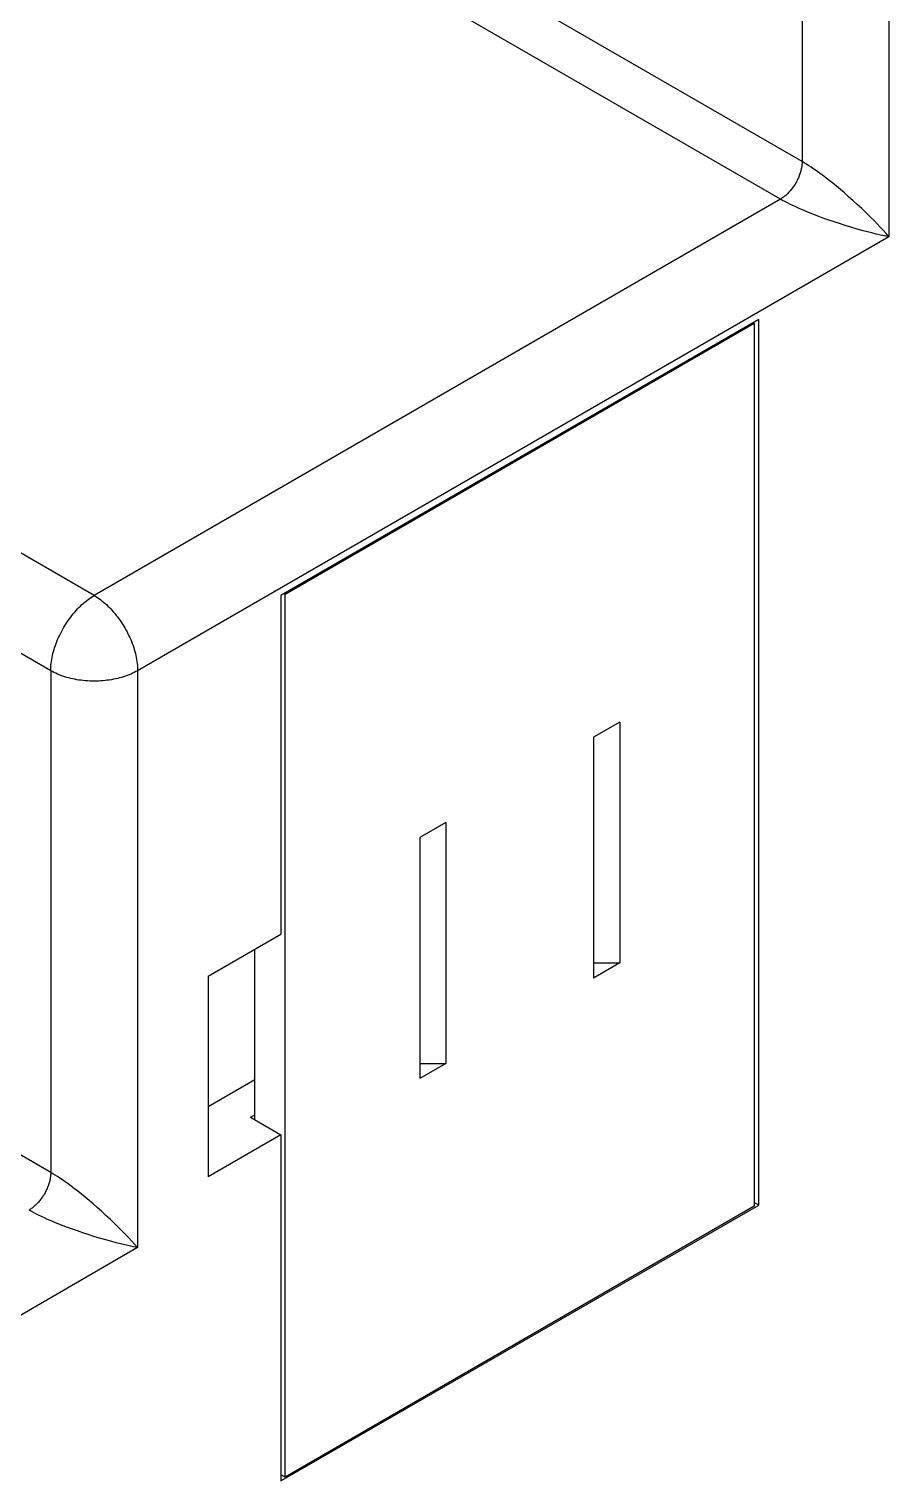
# Model space of a CAD drawing. Extents: x 0 to 420, y 0 to 297.
# Drawn here: x 232.58 to 246.58, y 149.57 to 173.2 of the extents above; entities that cross this region are included whole.
import ezdxf

# ---------------------------------------------------------------- set-up
doc = ezdxf.new("R2010")
doc.units = 0
doc.header["$LTSCALE"] = 23.1
doc.layers.add('40000_ISO', color=7, linetype='CONTINUOUS')

msp = doc.modelspace()

# ---------------------------------------------------------------- linework, layer by layer
at = {"layer": '40000_ISO', "color": 7, "linetype": 'CONTINUOUS'}
for p, q in [((245.166, 171.039), (170.92, 213.905)), ((244.813, 170.427), (170.566, 213.293)), ((233.64, 163.976), (159.394, 206.842)), ((232.933, 162.751), (158.687, 205.618)), ((232.933, 154.587), (158.687, 197.453)), ((245.166, 178.796), (245.166, 171.039)), ((246.58, 178.796), (246.58, 169.814)), ((244.813, 170.427), (233.64, 163.976)), ((246.58, 169.814), (234.347, 162.751)), ((244.459, 168.467), (236.681, 163.976)), ((236.752, 163.997), (244.388, 168.406)), ((244.388, 168.406), (244.371, 168.416)), ((244.388, 168.406), (244.388, 154.035)), ((244.459, 154.056), (244.459, 168.467)), ((236.752, 163.997), (236.734, 164.007)), ((236.752, 149.626), (236.752, 163.997)), ((236.681, 163.976), (236.681, 158.465)), ((232.933, 162.751), (232.933, 154.587)), ((234.347, 162.751), (234.347, 153.362)), ((242.196, 161.915), (241.772, 161.67)), ((242.196, 161.915), (242.196, 157.995)), ((241.772, 161.67), (241.772, 157.75)), ((239.368, 160.282), (238.944, 160.037)), ((239.368, 160.282), (239.368, 156.362)), ((238.944, 160.037), (238.944, 156.117)), ((235.496, 157.781), (236.681, 158.465)), ((236.257, 155.444), (236.257, 158.22)), ((242.196, 157.995), (241.772, 157.75)), ((241.772, 157.995), (242.196, 157.995)), ((235.496, 157.781), (235.496, 154.515)), ((239.368, 156.362), (238.944, 156.117)), ((238.944, 156.362), (239.368, 156.362)), ((235.496, 155.658), (236.257, 156.097)), ((236.186, 155.485), (236.257, 155.525)), ((236.186, 155.485), (236.681, 155.199)), ((236.681, 155.199), (235.496, 154.515)), ((236.681, 155.199), (236.681, 149.565)), ((244.459, 154.056), (244.388, 154.097)), ((236.681, 149.565), (244.459, 154.056)), ((244.388, 154.035), (236.752, 149.626)), ((234.347, 153.362), (228.337, 149.892)), ((236.752, 149.626), (236.681, 149.667))]:
    msp.add_line(p, q, dxfattribs=at)
for points in [[(245.166, 171.039), (245.166, 171.024), (245.165, 171.009), (245.164, 170.994), (245.163, 170.98), (245.161, 170.965), (245.158, 170.949), (245.156, 170.934), (245.152, 170.918), (245.149, 170.902), (245.145, 170.887), (245.14, 170.871), (245.135, 170.855), (245.13, 170.839), (245.125, 170.823), (245.119, 170.807), (245.112, 170.791), (245.106, 170.776), (245.099, 170.76), (245.091, 170.744), (245.083, 170.729), (245.073, 170.709), (245.063, 170.69), (245.051, 170.672), (245.04, 170.653), (245.03, 170.639), (245.021, 170.625), (245.01, 170.611), (245, 170.597), (244.989, 170.583), (244.979, 170.57), (244.968, 170.558), (244.957, 170.545), (244.945, 170.533), (244.934, 170.521), (244.922, 170.51), (244.91, 170.499), (244.899, 170.488), (244.886, 170.478), (244.874, 170.468), (244.862, 170.459), (244.85, 170.451), (244.838, 170.442), (244.825, 170.434), (244.813, 170.427)], [(246.58, 169.814), (246.533, 169.868), (246.485, 169.921), (246.437, 169.973), (246.387, 170.025), (246.337, 170.077), (246.286, 170.128), (246.212, 170.201), (246.137, 170.273), (246.065, 170.34), (245.992, 170.406), (245.924, 170.467), (245.855, 170.527), (245.79, 170.582), (245.725, 170.636), (245.666, 170.685), (245.606, 170.732), (245.551, 170.775), (245.497, 170.816), (245.449, 170.852), (245.4, 170.887), (245.357, 170.916), (245.314, 170.946), (245.276, 170.971), (245.237, 170.996), (245.202, 171.018), (245.166, 171.039)], [(246.58, 169.814), (246.51, 169.828), (246.441, 169.843), (246.371, 169.859), (246.301, 169.876), (246.231, 169.894), (246.161, 169.912), (246.061, 169.94), (245.961, 169.969), (245.867, 169.998), (245.774, 170.028), (245.687, 170.056), (245.6, 170.086), (245.52, 170.114), (245.441, 170.144), (245.369, 170.171), (245.298, 170.199), (245.234, 170.225), (245.171, 170.252), (245.116, 170.276), (245.062, 170.3), (245.014, 170.322), (244.967, 170.345), (244.926, 170.365), (244.885, 170.386), (244.849, 170.406), (244.813, 170.427)], [(232.933, 162.751), (232.934, 162.782), (232.935, 162.812), (232.937, 162.842), (232.94, 162.872), (232.945, 162.903), (232.949, 162.935), (232.955, 162.966), (232.962, 162.998), (232.969, 163.03), (232.978, 163.063), (232.987, 163.095), (232.997, 163.127), (233.008, 163.16), (233.02, 163.193), (233.032, 163.225), (233.045, 163.258), (233.059, 163.29), (233.074, 163.322), (233.09, 163.354), (233.106, 163.386), (233.123, 163.417), (233.14, 163.448), (233.158, 163.479), (233.177, 163.509), (233.196, 163.539), (233.216, 163.568), (233.237, 163.597), (233.258, 163.626), (233.279, 163.653), (233.301, 163.68), (233.323, 163.707), (233.347, 163.733), (233.369, 163.757), (233.393, 163.782), (233.417, 163.805), (233.441, 163.828), (233.465, 163.849), (233.489, 163.87), (233.514, 163.89), (233.54, 163.91), (233.564, 163.927), (233.589, 163.944), (233.614, 163.961), (233.64, 163.976)], [(233.64, 163.976), (233.666, 163.961), (233.692, 163.944), (233.717, 163.927), (233.741, 163.91), (233.766, 163.89), (233.791, 163.87), (233.816, 163.849), (233.84, 163.828), (233.864, 163.805), (233.888, 163.782), (233.911, 163.757), (233.934, 163.733), (233.957, 163.707), (233.98, 163.68), (234.001, 163.653), (234.023, 163.626), (234.044, 163.597), (234.064, 163.568), (234.084, 163.539), (234.103, 163.509), (234.122, 163.479), (234.14, 163.448), (234.158, 163.417), (234.175, 163.386), (234.191, 163.354), (234.206, 163.322), (234.221, 163.29), (234.235, 163.258), (234.248, 163.225), (234.261, 163.193), (234.273, 163.16), (234.284, 163.127), (234.294, 163.095), (234.303, 163.063), (234.311, 163.03), (234.319, 162.998), (234.325, 162.966), (234.331, 162.935), (234.336, 162.903), (234.34, 162.872), (234.343, 162.842), (234.346, 162.812), (234.347, 162.782), (234.347, 162.751)], [(234.347, 162.751), (234.321, 162.737), (234.294, 162.723), (234.267, 162.71), (234.24, 162.698), (234.21, 162.685), (234.18, 162.674), (234.15, 162.663), (234.12, 162.653), (234.087, 162.643), (234.055, 162.634), (234.023, 162.626), (233.99, 162.619), (233.956, 162.612), (233.922, 162.606), (233.887, 162.6), (233.853, 162.596), (233.818, 162.592), (233.782, 162.588), (233.747, 162.586), (233.712, 162.584), (233.676, 162.583), (233.64, 162.582), (233.605, 162.583), (233.569, 162.584), (233.534, 162.586), (233.498, 162.588), (233.463, 162.592), (233.428, 162.596), (233.393, 162.6), (233.359, 162.606), (233.325, 162.612), (233.291, 162.619), (233.258, 162.626), (233.226, 162.634), (233.193, 162.643), (233.161, 162.653), (233.131, 162.663), (233.1, 162.674), (233.071, 162.685), (233.041, 162.698), (233.014, 162.71), (232.986, 162.723), (232.96, 162.737), (232.933, 162.751)], [(232.933, 154.587), (232.933, 154.572), (232.932, 154.557), (232.931, 154.542), (232.93, 154.527), (232.928, 154.513), (232.925, 154.497), (232.923, 154.481), (232.919, 154.466), (232.916, 154.45), (232.912, 154.435), (232.907, 154.418), (232.903, 154.402), (232.897, 154.387), (232.892, 154.371), (232.886, 154.355), (232.879, 154.339), (232.873, 154.323), (232.866, 154.307), (232.858, 154.292), (232.85, 154.276), (232.84, 154.257), (232.83, 154.238), (232.819, 154.219), (232.807, 154.201), (232.797, 154.186), (232.788, 154.172), (232.777, 154.158), (232.767, 154.144), (232.756, 154.131), (232.746, 154.118), (232.735, 154.105), (232.724, 154.093), (232.712, 154.081), (232.701, 154.069), (232.689, 154.057), (232.678, 154.047), (232.666, 154.036), (232.653, 154.026), (232.641, 154.016), (232.629, 154.007), (232.617, 153.998), (232.605, 153.99), (232.592, 153.982), (232.58, 153.974)], [(234.347, 153.362), (234.3, 153.415), (234.252, 153.468), (234.204, 153.52), (234.154, 153.573), (234.104, 153.625), (234.053, 153.676), (233.979, 153.749), (233.904, 153.821), (233.832, 153.887), (233.759, 153.954), (233.691, 154.015), (233.622, 154.075), (233.557, 154.13), (233.492, 154.184), (233.433, 154.232), (233.373, 154.28), (233.318, 154.322), (233.264, 154.364), (233.216, 154.399), (233.167, 154.434), (233.124, 154.464), (233.081, 154.493), (233.043, 154.519), (233.004, 154.544), (232.969, 154.565), (232.933, 154.587)], [(234.347, 153.362), (234.278, 153.376), (234.208, 153.391), (234.138, 153.407), (234.068, 153.424), (233.998, 153.441), (233.928, 153.46), (233.828, 153.488), (233.728, 153.517), (233.634, 153.545), (233.541, 153.575), (233.454, 153.604), (233.367, 153.634), (233.287, 153.662), (233.208, 153.691), (233.136, 153.719), (233.065, 153.747), (233.001, 153.773), (232.938, 153.799), (232.883, 153.823), (232.829, 153.848), (232.781, 153.87), (232.734, 153.892), (232.693, 153.913), (232.652, 153.934), (232.616, 153.954), (232.58, 153.974)]]:
    msp.add_lwpolyline(points, dxfattribs=at)

doc.saveas('drawing.dxf')
